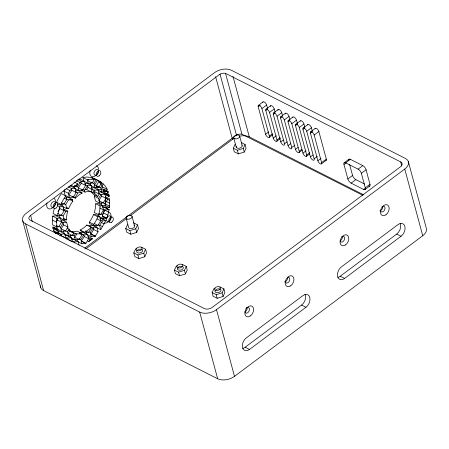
<?xml version="1.0" encoding="UTF-8"?>
<svg xmlns="http://www.w3.org/2000/svg" width="449" height="449" viewBox="0 0 449 449"><rect width="100%" height="100%" fill="white"/><g stroke="black" fill="none" stroke-linecap="round" stroke-linejoin="round"><path stroke-width="0.67" d="M60.525 218.265L64.258 220.15L66.469 219.915L66.48 218.293A22.472 15.008 -63.1 0 1 67.591 211.709L67.771 211.17L63.421 208.965M95.682 203.734L95.682 204.957A22.472 15.008 -63.1 0 1 94.565 211.541L94.251 212.495L98.6 214.701L100.688 214.482L103.489 209.874L102.361 205.693L98.005 203.487L95.682 203.734L100.037 205.939L102.361 205.693M100.037 205.939L100.032 207.163A22.472 15.008 -63.1 0 1 98.915 213.746L98.6 214.701M52.325 220.061L52.651 216.137L56.086 215.773L60.435 217.978L61.564 222.16L58.768 226.762L56.86 226.97L52.505 224.764L52.325 220.061L56.675 222.266L56.86 226.97M56.675 222.266L57.001 218.343L52.651 216.137M105.341 196.679L109.691 198.885L109.466 207.517L105.117 205.311L105.476 198.75M57.405 215.716L59.925 206.871L63.006 206.546L64.134 210.727L61.339 215.335L57.405 215.716L53.055 213.511L54.351 208.162M99.74 216.912L103.472 218.798L106.66 218.461L107.816 215.127L109.068 209.593L104.712 207.387L102.748 207.595M106.8 218.113L102.451 215.907L104.117 210.519M61.827 204.127L62.473 206.518L66.828 208.723L68.719 208.521L69.202 207.337A22.472 15.008 -63.1 0 1 72.738 201.275L72.418 199.513L68.068 197.307L66.104 197.521M93.487 214.611L92.954 215.913A22.472 15.008 -63.1 0 1 89.418 221.974L89.71 223.624L94.06 225.83L97.983 225.409L100.784 220.807L99.656 216.626L95.3 214.42L93.487 214.611L97.837 216.816L99.656 216.626M97.837 216.816L97.31 218.119A22.472 15.008 -63.1 0 1 93.774 224.18L94.06 225.83M101.244 218.848L101.44 218.377L105.79 220.582L100.75 229.663L96.395 227.458L95.923 225.695M133.42 222.788L137.523 224.865L138.505 228.49L136.709 232.397L130.816 234.232L126.713 232.15L125.737 228.524L127.527 224.618M136.709 232.397L135.733 228.777L137.523 224.865M141.474 247.163L145.577 249.246L146.559 252.871L144.763 256.777L138.87 258.607L134.767 256.531L133.791 252.905L135.581 248.999L136.889 248.589M144.763 256.777L143.787 253.152L145.577 249.246M182.142 264.332L186.251 266.409L187.227 270.034L185.437 273.941L179.538 275.776L175.436 273.694L174.459 270.068L176.249 266.162L177.563 265.752M241.579 142.743L245.092 144.522L246.069 148.148L244.278 152.054L238.385 153.889L234.283 151.807L233.306 148.181L235.096 144.275M185.437 273.941L184.455 270.32L186.251 266.409M244.278 152.054L243.302 148.434L245.092 144.522M219.808 286.855L223.911 288.937L224.887 292.557L223.097 296.469L217.204 298.299L213.101 296.222L212.124 292.596L213.915 288.69L215.223 288.28M223.097 296.469L222.12 292.843L223.911 288.937M97.427 180.38L94.638 185.005L98.988 187.211L101.777 182.586L98.696 180.717L91.77 177.636L94.346 178.511L101.777 182.586M68.781 186.29L70.695 186.088L75.045 188.294L76.173 192.481L73.378 197.083L69.455 197.498L65.099 195.293L63.971 191.111L64.982 189.444M69.455 197.498L68.321 193.317L70.01 190.539L71.857 188.636L75.045 188.294M58.039 211.4L59.784 208.527L59.464 207.326M71.503 189.08L71.823 190.275L69.028 194.877L73.378 197.083M63.966 204.11L66.761 199.508L65.773 195.831L61.418 193.626L61.216 193.901A35.572 23.758 -63.1 0 0 56.568 202.23L60.924 204.435L63.966 204.11L61.479 202.853M70.824 185.173L73.933 186.75L76.178 186.509L77.772 183.894L74.04 182.002M66.828 208.723L65.694 204.536L68.495 199.934L72.418 199.513M56.518 221.104L57.214 219.954L56.731 218.163M78.867 190.471L77.733 186.284L80.001 182.558L82.1 181.514L84.457 181.261L85.585 185.448L82.79 190.05L78.867 190.471L74.512 188.266L74.029 186.47M80.753 181.452L81.235 183.243L78.44 187.845L82.79 190.05M64.258 220.15L63.124 215.969L65.924 211.367L67.771 211.17M75.309 198.245L75.106 197.504L77.907 192.902L81.83 192.486L82.032 193.222L80.697 193.912A22.472 15.008 -63.1 0 0 75.69 197.829L75.309 198.245L72.822 196.982M55.446 233.648L56.103 232.565M88.571 179.628L87.852 180.818L92.202 183.024L94.363 179.465C91.046 176.945 86.865 176.552 82.936 177.563L83.924 181.233L88.279 183.439L92.202 183.024M61.642 231.426L60.514 227.245L63.309 222.642L66.637 222.289L67.956 227.082L65.571 231.011L61.642 231.426L57.915 229.54M62.832 222.721L63.606 224.876L61.216 228.805L65.571 231.011M84.962 192.105L84.519 190.477L87.319 185.875L91.242 185.454L92.371 189.641L90.951 191.813A22.472 15.008 -63.1 0 0 85.955 191.841L84.962 192.105L81.23 190.219M58.499 234.182L58.954 233.435L57.826 229.254L53.476 227.048L52.836 227.115L54.149 231.976L58.499 234.182L57.186 229.321L52.836 227.115M84.99 189.383A22.472 15.008 -63.1 0 1 86.595 189.607L88.021 187.435L87.538 185.639M59.796 235.854L60.783 234.232L64.712 233.811L65.84 237.998L61.485 235.792L61.002 233.996M98.988 187.211L95.065 187.631L93.931 183.445L96.125 179.841M68.27 230.309L73.928 233.138L72.452 235.568L68.529 235.989L67.401 231.802L69.045 229.097L67.176 228.154M96.423 185.645L98.87 181.621C102.754 182.782 105.633 185.706 107.188 189.377L105.829 191.616L101.906 192.032L97.551 189.826L96.423 185.645L100.772 187.85L101.906 192.032M90.979 191.499L92.842 192.441L94.161 190.275L98.084 189.854L99.212 194.041L97.635 196.645L93.033 194.019A22.472 15.008 -63.1 0 0 90.838 191.628M69.578 230.932L68.102 233.362L72.452 235.568M93.914 193.396L94.862 191.835L94.38 190.045M66.794 239.283L67.49 238.133L71.419 237.712L72.547 241.899L68.192 239.693L67.709 237.897M98.572 192.105L100.537 191.897L104.886 194.103L106.015 198.29L103.219 202.892L99.88 203.245L95.53 201.04L94.228 196.235L94.907 195.113M100.772 187.85L103.219 183.826M97.551 189.826L101.48 189.411L102.838 187.171L100.98 183.989L98.87 181.621M75.236 239.889L74.107 235.703L75.561 233.643A22.472 15.008 -63.1 0 0 80.556 233.615L81.55 233.345L81.959 234.866L79.159 239.469L75.236 239.889L70.886 237.684L70.24 235.293M103.225 189.888L103.68 189.141L108.029 191.347L108.49 192.582L103.225 189.888L104.353 194.075L104.987 194.007L109.337 196.213L109.146 195.062L104.785 192.817L104.987 194.007M76.908 233.811L74.809 237.268L79.159 239.469M99.88 203.245L98.578 198.441L100.958 194.524L104.886 194.103M101.177 194.288L101.665 196.084L98.864 200.686L103.219 202.892M108.029 191.347L107.575 192.093L108.703 196.28L109.337 196.213M81.943 243.79L80.814 239.603L83.609 235.001L87.538 234.586L88.666 238.767L85.888 243.296L81.943 243.79L77.593 241.584L77.105 239.788M83.828 234.771L84.311 236.561L81.331 241.186L85.686 243.392M109.466 207.517L106.177 207.865L105.049 203.683L107.844 199.081L105.981 198.132M88.571 232.442L91.372 227.839L91.203 227.211L86.848 225.005L86.466 225.42A22.472 15.008 -63.1 0 1 81.46 229.338L80.13 230.028L80.298 230.657L84.648 232.857L88.571 232.442L85.467 230.865M91.355 236.758L90.227 232.576L93.022 227.974L96.95 227.553L98.078 231.74L95.188 236.354L91.355 236.758L87.622 234.872M103.472 218.798L102.344 214.616L105.139 210.014L109.068 209.593M95.188 236.354L90.838 234.148L93.723 229.534L93.24 227.738M87.561 240.933L88.807 241.562L90.35 239.025L92.528 238.789L88.178 236.584M100.75 229.663L99.639 225.544L102.434 220.942L105.79 220.582M65.773 195.831L65.571 196.106A35.572 23.758 -63.1 0 0 60.924 204.435M91.203 227.211L90.816 227.626A22.472 15.008 -63.1 0 1 85.81 231.544L84.479 232.234L80.13 230.028M73.933 186.75L77.772 183.894M88.807 241.562L92.528 238.789M400.699 161.949A5.618 3.356 -15.1 0 1 400.39 166.848L212.147 307.453A5.618 3.356 -15.1 0 1 204.385 308.575L29.482 219.78A5.618 3.356 -15.1 0 1 30.616 215.469L220.032 74.152A5.618 3.356 -15.1 0 1 225.521 73.355L400.699 161.949L401.793 166.007M258.321 105.425L263.024 101.912M272.487 133.78L269.349 136.12A2.806 1.246 53.2 0 1 268.07 137.349A2.806 1.246 53.2 0 1 265.623 134.229L258.186 106.688L260.28 105.128M269.349 136.12L261.919 108.579L266.627 105.06A2.806 1.246 53.2 0 0 264.422 102.086A2.806 1.246 53.2 0 0 262.805 102.641M265.931 109.281L270.64 105.768M280.097 137.635L276.96 139.976A2.806 1.246 53.2 0 1 275.686 141.205A2.806 1.246 53.2 0 1 273.233 138.09L265.802 110.544L267.368 109.371M84.693 248.23L236.46 135.037A5.618 3.356 -15.1 0 1 241.949 134.24L362.843 195.326M85.838 248.886L126.298 218.669M130.232 215.733L232.498 139.347A12.174 7.274 -15.1 0 1 233.968 138.371M276.96 139.976L269.529 112.435L274.238 108.922A2.806 1.246 53.2 0 0 272.032 105.942A2.806 1.246 53.2 0 0 270.416 106.497M273.458 113.097L278.161 109.578M287.102 141.839L284.486 143.792A2.806 1.246 53.2 0 1 283.207 145.021A2.806 1.246 53.2 0 1 280.754 141.901L273.323 114.355L274.895 113.187M284.486 143.792L277.055 116.246L281.759 112.733A2.806 1.246 53.2 0 0 279.559 109.752A2.806 1.246 53.2 0 0 277.942 110.314M280.726 116.779L285.435 113.266A2.806 1.246 53.2 0 1 287.338 113.822A2.806 1.246 53.2 0 1 289.033 116.414L289.936 119.776M294.898 145.134L291.76 147.474A2.806 1.246 53.2 0 1 290.481 148.703A2.806 1.246 53.2 0 1 288.028 145.583L280.597 118.042L282.163 116.869M291.76 147.474L284.324 119.934L289.033 116.414M265.623 134.229L268.76 131.888M288.185 120.562L292.894 117.043M301.835 149.304L299.219 151.257A2.806 1.246 53.2 0 1 297.94 152.486A2.806 1.246 53.2 0 1 295.487 149.365L288.056 121.819L289.627 120.652M269.22 137.383L272.88 134.649M299.219 151.257L291.788 123.711L296.492 120.197A2.806 1.246 53.2 0 0 294.544 117.397A2.806 1.246 53.2 0 0 292.72 117.346M273.233 138.09L276.371 135.744M295.65 124.339L300.353 120.826M309.816 152.694L306.678 155.034A2.806 1.246 53.2 0 1 305.399 156.263A2.806 1.246 53.2 0 1 302.946 153.143L295.515 125.602L297.608 124.042M276.831 141.239L280.49 138.505M306.678 155.034L299.247 127.494L303.951 123.975A2.806 1.246 53.2 0 0 302.003 121.174A2.806 1.246 53.2 0 0 300.179 121.123M280.754 141.901L283.37 139.948M303.109 128.122L307.812 124.609M317.275 156.471L314.137 158.817A2.806 1.246 53.2 0 1 312.858 160.046A2.806 1.246 53.2 0 1 310.411 156.926L302.98 129.379L304.545 128.212M314.137 158.817L306.706 131.271L311.415 127.757A2.806 1.246 53.2 0 0 309.462 124.957A2.806 1.246 53.2 0 0 307.638 124.906M288.028 145.583L290.643 143.629M310.568 131.899L315.277 128.386M315.097 128.689A2.806 1.246 53.2 0 1 316.927 128.734A2.806 1.246 53.2 0 1 318.874 131.535L326.305 159.081L321.596 162.594A2.806 1.246 53.2 0 1 320.322 163.823A2.806 1.246 53.2 0 1 317.87 160.703L310.439 133.162L312.526 131.602M321.596 162.594L314.165 135.054L318.874 131.535M295.487 149.365L298.102 147.412M299.085 152.514L302.222 150.174M302.946 153.143L306.083 150.802M306.549 156.297L309.687 153.951M310.411 156.926L313.02 154.972M317.87 160.703L321.007 158.362M321.467 163.857L326.176 160.338M344.13 162.802L348.834 159.288M365.66 187.873L363.567 189.439L351.135 183.136A3.744 1.661 53.2 0 1 347.863 178.977L343.956 164.48A3.744 1.661 53.2 0 1 345.657 162.841L350.366 159.328L362.798 165.63A3.744 1.661 53.2 0 1 366.07 169.789L369.982 184.281A3.744 1.661 53.2 0 1 368.893 186.15M343.956 164.48L346.044 162.92M345.657 162.841L358.094 169.144L362.798 165.63M347.863 178.977L352.572 175.464L349.546 164.261M363.567 189.439A3.744 1.661 53.2 0 0 365.273 187.8L361.361 173.303L366.07 169.789M351.135 183.136L355.838 179.622L364.543 184.034M365.273 187.8L369.982 184.281M365.099 189.478L369.802 185.965M25.604 223.883L199.676 312.089A12.174 7.274 -15.1 0 0 216.502 309.653L404.745 169.054A12.174 7.274 -15.1 0 0 405.402 158.43L231.33 70.229A12.174 7.274 -15.1 0 0 214.51 72.659L26.261 213.264A12.174 7.274 -15.1 0 0 25.604 223.883L43.598 290.57L217.67 378.771A12.174 7.274 -15.1 0 0 234.49 376.341L422.739 235.736A12.174 7.274 -15.1 0 0 426.264 228.036L408.27 161.354M242.718 348.413A7.493 5.001 -63.1 0 0 245.137 347.257L301.61 305.073A7.493 5.001 -63.1 0 0 305.073 294.314M337.816 277.381A7.493 5.001 -63.1 0 0 340.241 276.225L396.714 234.047A7.493 5.001 -63.1 0 0 400.171 223.282M249.492 349.462L305.965 307.279A7.493 5.001 -63.1 0 0 309.776 297.463A7.493 5.001 -63.1 0 0 302.834 295.683L246.361 337.861A7.493 5.001 -63.1 0 0 242.544 347.678A7.493 5.001 -63.1 0 0 249.492 349.462L245.137 347.257M344.591 278.431L401.064 236.247A7.493 5.001 -63.1 0 0 404.88 226.436A7.493 5.001 -63.1 0 0 397.937 224.652L341.464 266.829A7.493 5.001 -63.1 0 0 337.648 276.646A7.493 5.001 -63.1 0 0 344.591 278.431L340.241 276.225M233.306 148.181L237.409 150.263L243.302 148.434M125.737 228.524L129.84 230.606L135.733 228.777M133.791 252.905L137.894 254.987L143.787 253.152M174.459 270.068L178.562 272.15L184.455 270.32M212.124 292.596L216.227 294.679L222.12 292.843M82.936 177.563L87.286 179.768L90.097 179.325L94.363 179.465M78.929 179.185L80.107 179.061L84.457 181.261M84.928 183.461L86.893 183.248L91.242 185.454M91.119 187.929L93.734 187.654L98.084 189.854M75.516 190.488L77.481 190.281L81.83 192.486M57.421 204.469L58.656 204.34L63.006 206.546M101.019 202.673L101.822 205.664L105.117 205.311M57.001 218.343L60.435 217.978M60.952 220.223L62.282 220.083L66.637 222.289M100.093 218.523L101.44 218.377M57.186 229.321L57.826 229.254M58.392 231.813L60.357 231.605L64.712 233.811M79.26 232.795L83.183 232.38L87.538 234.586M65.099 235.719L67.064 235.506L71.419 237.712M71.806 239.614L73.771 239.407L78.126 241.613L79.075 245.137M78.126 241.613L74.197 242.033L72.334 241.085M92.842 192.441L93.886 192.941A22.472 15.008 -63.1 0 1 97.388 196.224L97.635 196.645M73.928 233.138L72.62 232.515A22.472 15.008 -63.1 0 1 69.124 229.231L69.045 229.097M239.805 136.148A12.174 7.274 -15.1 0 1 249.324 136.911L363.499 194.765M396.714 234.047L401.064 236.247M102.838 187.171L107.188 189.377M92.067 182.502L93.931 183.445M101.48 189.411L105.829 191.616M95.065 187.631L90.709 185.426L90.064 183.035M104.797 192.857L109.146 195.062M77.75 179.308L82.1 181.514M104.976 194.389L108.703 196.28M84.833 184.612L87.319 185.875M76.268 180.666L80.001 182.558M81.235 183.243L85.585 185.448M91.675 189.018L94.161 190.275M88.021 187.435L92.371 189.641M99.094 193.575L100.958 194.524M94.862 191.835L99.212 194.041M101.665 196.084L106.015 198.29M105.47 198.183L109.82 200.389M86.685 189.635L91.035 191.841M76.493 185.656L77.733 186.284M105.493 201.023L109.842 203.229M82.655 189.529L84.519 190.477M74.315 185.566L76.178 186.509M94.228 196.235L98.578 198.441M103.18 202.74L105.049 203.683M105.302 203.941L109.651 206.147M80.163 192.273L82.032 193.222M68.748 187.059L71.857 188.636M301.61 305.073L305.965 307.279M75.421 191.644L77.907 192.902M71.823 190.275L76.173 192.481M101.822 205.664L106.177 207.865M109.113 209.778L104.712 207.387M66.278 188.647L70.01 190.539M103.276 209.066L105.139 210.014M104.903 210.233L108.636 212.119M99.757 207.988L103.489 209.874M63.971 191.111L68.321 193.317M73.243 196.561L75.106 197.504M103.466 212.921L107.816 215.127M101.098 213.982L102.344 214.616M98.825 213.533L100.688 214.482M69.747 199.552L72.856 201.13M102.31 216.255L106.66 218.461M66.009 198.671L68.495 199.934M64.274 198.25L66.761 199.508M100.57 219.999L102.434 220.942M97.051 218.916L100.784 220.807M101.104 222.356L104.213 223.933M63.831 203.593L65.694 204.536M66.233 207.258L68.719 208.521M99.549 225.14L102.658 226.717M98.393 224.915L99.639 225.544M94.256 223.523L97.983 225.409M57.438 205.614L59.925 206.871M89.3 222.12L93.656 224.326M63.438 210.104L65.924 211.367M59.784 208.527L64.134 210.727M96.95 227.553L92.595 225.347L88.672 225.768L93.022 227.974M93.723 229.534L98.078 231.74M61.26 215.02L63.124 215.969M57.607 213.443L61.339 215.335M63.365 218.343L66.469 219.915M88.981 231.942L90.227 232.576M91.08 233.89L95.429 236.095M61.446 221.694L63.309 222.642M57.214 219.954L61.564 222.16M81.55 233.345L77.194 231.145L76.201 231.409A22.472 15.008 -63.1 0 1 71.206 231.437L75.387 233.592M63.606 224.876L67.956 227.082M81.746 234.058L83.609 235.001M88.487 238.077L90.35 239.025M79.473 233.609L81.959 234.866M84.311 236.561L88.666 238.767M89.334 239.721L90.575 240.355M58.651 226.302L60.514 227.245M56.282 225.505L58.768 226.762M65.532 230.859L67.401 231.802M72.238 234.76L74.107 235.703M78.945 238.66L80.814 239.603M81.538 241.091L85.927 243.274M68.529 235.989L64.173 233.783L63.371 230.792M53.021 228.227L57.382 230.472L53.033 228.266M58.297 232.969L60.783 234.232M53.678 230.707L58.954 233.435M65.627 237.184L67.49 238.133M103.68 189.141L104.14 190.376M404.745 169.054L422.739 235.736M311.415 127.757L312.319 131.114M303.951 123.975L304.86 127.336M296.492 120.197L297.401 123.554M281.759 112.733L282.668 116.089M274.238 108.922L275.142 112.278M266.627 105.06L267.531 108.422M232.964 76.291L249.324 136.911M225.521 73.355L241.949 134.24M239.603 136.013L242.146 145.437M220.032 74.152L236.46 135.037M237.409 150.263L238.385 153.889M233.71 137.849L236.253 147.266M215.599 76.706L232.498 139.347M216.227 294.679L217.204 298.299M216.502 309.653L234.49 376.341M199.676 312.089L217.67 378.771M178.562 272.15L179.538 275.776M132.034 216.356L134.577 225.78M137.894 254.987L138.87 258.607M129.84 230.606L130.816 234.232M126.141 218.186L128.683 227.609A3.092 1.847 -15.1 0 0 133.039 228.131A3.092 1.847 -15.1 0 0 133.847 225.039M98.477 214.201L99.122 216.592M87.286 179.768L88.279 183.439M86.848 225.005L87.016 225.634M86.36 232.161L87.005 234.552M84.479 232.234L84.648 232.857M74.405 241.758L74.725 242.931M59.257 215.554L59.902 217.95M56.484 226.234L57.292 229.226M30.616 215.469L32.255 221.553M22.736 220.964L40.73 287.646M43.598 290.57A12.174 7.274 -15.1 0 1 40.444 285.76M348.542 160.259A3.744 1.661 53.2 0 1 350.366 159.328M355.838 179.622A3.744 1.661 53.2 0 1 352.572 175.464M326.305 159.081A2.806 1.246 53.2 0 1 325.879 160.489M285.216 113.995A2.806 1.246 53.2 0 1 285.261 113.563M183.029 266.908A3.092 1.847 -15.1 0 1 180.498 270.102A3.092 1.847 -15.1 0 1 177.557 267.997A3.092 1.847 -15.1 0 1 182.575 266.583M241.871 145.021A3.092 1.847 -15.1 0 1 239.474 148.187A3.092 1.847 -15.1 0 1 236.314 146.284M358.094 169.144A3.744 1.661 53.2 0 1 361.361 173.303M54.149 198.396A5.904 3.946 -63.1 0 1 54.615 205.199A5.904 3.946 -63.1 0 1 48.857 208.864A5.904 3.946 -63.1 0 1 47.055 202.909M52.662 207.393A3.092 2.065 -63.1 0 1 51.349 203.605A3.092 2.065 -63.1 0 1 55.188 202.274M55.429 202.836A3.092 2.065 -63.1 0 1 53.257 207.23M108.781 212.231A5.848 3.906 -63.1 0 1 110.993 216.721M110.92 217.198A5.848 3.906 -63.1 0 1 104.566 223.069M102.305 219.505A5.848 3.906 -63.1 0 1 102.428 218.102M136.799 251.002A3.092 1.847 -15.1 0 1 141.716 249.335A3.092 1.847 -15.1 0 1 140.851 252.619A3.092 1.847 -15.1 0 1 136.664 251.513M220.689 289.437A3.092 1.847 -15.1 0 1 218.163 292.63A3.092 1.847 -15.1 0 1 215.223 290.525A3.092 1.847 -15.1 0 1 220.234 289.111M247.096 307.486A3.092 2.065 -63.1 0 1 244.924 311.881A3.092 2.065 -63.1 0 0 247.949 312.515A3.092 2.065 -63.1 0 0 249.184 308.233A3.092 2.065 -63.1 0 0 245.917 308.396M284.666 281.938A3.092 2.065 -63.1 0 0 287.439 277.381A3.092 2.065 -63.1 0 1 289.768 279.188A3.092 2.065 -63.1 0 1 287.506 282.909A3.092 2.065 -63.1 0 1 285.149 281.153M342.306 236.432A3.092 2.065 -63.1 0 1 340.134 240.827A3.092 2.065 -63.1 0 0 342.969 241.613A3.092 2.065 -63.1 0 0 344.546 237.566A3.092 2.065 -63.1 0 0 341.683 236.831M382.649 206.321A3.092 2.065 -63.1 0 1 379.882 210.878M382.026 206.72A3.092 2.065 -63.1 0 1 384.939 207.674A3.092 2.065 -63.1 0 1 382.918 211.76A3.092 2.065 -63.1 0 1 380.359 210.093M310.439 133.162A2.806 1.246 53.2 0 1 311.718 131.933A2.806 1.246 53.2 0 1 314.165 135.054M302.98 129.379A2.806 1.246 53.2 0 1 304.254 128.15A2.806 1.246 53.2 0 1 306.706 131.271M295.515 125.602A2.806 1.246 53.2 0 1 296.795 124.373A2.806 1.246 53.2 0 1 299.247 127.494M288.056 121.819A2.806 1.246 53.2 0 1 289.336 120.59A2.806 1.246 53.2 0 1 291.788 123.711M280.597 118.042A2.806 1.246 53.2 0 1 281.877 116.813A2.806 1.246 53.2 0 1 284.324 119.934M273.323 114.355A2.806 1.246 53.2 0 1 274.603 113.126A2.806 1.246 53.2 0 1 277.055 116.246M265.802 110.544A2.806 1.246 53.2 0 1 267.076 109.315A2.806 1.246 53.2 0 1 269.529 112.435M258.186 106.688A2.806 1.246 53.2 0 1 259.466 105.459A2.806 1.246 53.2 0 1 261.919 108.579M96.277 165.816A5.876 3.923 -63.1 0 1 98.55 169.391M98.426 170.805A5.876 3.923 -63.1 0 1 92.561 176.788A5.876 3.923 -63.1 0 1 90.305 170.272M95.16 175.194A3.092 2.065 -63.1 0 1 94.907 170.648A3.092 2.065 -63.1 0 1 98.539 170.889A3.092 2.065 -63.1 0 1 95.721 175.233M178.158 267.935A3.092 1.847 -15.1 0 0 182.788 265.628A3.092 1.847 -15.1 0 0 178.36 264.635A3.092 1.847 -15.1 0 0 178.158 267.935M127.477 219.146A3.092 1.847 -15.1 0 0 132.107 216.839A3.092 1.847 -15.1 0 0 127.679 215.84A3.092 1.847 -15.1 0 0 127.477 219.146M235.046 138.803A3.092 1.847 -15.1 0 0 239.676 136.496A3.092 1.847 -15.1 0 0 235.248 135.497A3.092 1.847 -15.1 0 0 235.046 138.803M99.156 175.856A3.092 2.065 -63.1 0 0 100.11 170.833A3.092 2.065 -63.1 0 0 96.266 173.701A3.092 2.065 -63.1 0 0 99.156 175.856M56.091 208.022A3.092 2.065 -63.1 0 0 57.045 202.999A3.092 2.065 -63.1 0 0 53.206 205.867A3.092 2.065 -63.1 0 0 56.091 208.022M111.672 222.244A3.092 2.065 -63.1 0 0 112.626 217.221A3.092 2.065 -63.1 0 0 108.781 220.094A3.092 2.065 -63.1 0 0 111.672 222.244M109.433 221.11A3.092 2.065 -63.1 0 0 110.387 216.087A3.092 2.065 -63.1 0 0 106.542 218.96A3.092 2.065 -63.1 0 0 109.433 221.11M137.484 250.772A3.092 1.847 -15.1 0 0 142.12 248.465A3.092 1.847 -15.1 0 0 137.691 247.466A3.092 1.847 -15.1 0 0 137.484 250.772M215.817 290.464A3.092 1.847 -15.1 0 0 220.453 288.157A3.092 1.847 -15.1 0 0 216.025 287.158A3.092 1.847 -15.1 0 0 215.817 290.464M250.452 315.9A5.876 3.923 -63.1 0 0 252.265 306.347A5.876 3.923 -63.1 0 0 244.958 311.802A5.876 3.923 -63.1 0 0 250.452 315.9M290.795 285.788A5.871 3.923 -63.1 0 0 292.608 276.242A5.871 3.923 -63.1 0 0 285.306 281.691A5.871 3.923 -63.1 0 0 290.795 285.788M345.668 244.845A5.882 3.929 -63.1 0 0 347.481 235.287A5.882 3.929 -63.1 0 0 340.168 240.743A5.882 3.929 -63.1 0 0 345.668 244.845M386.011 214.751A5.893 3.934 -63.1 0 0 387.835 205.165A5.893 3.934 -63.1 0 0 380.505 210.637A5.893 3.934 -63.1 0 0 386.011 214.751"/></g></svg>
